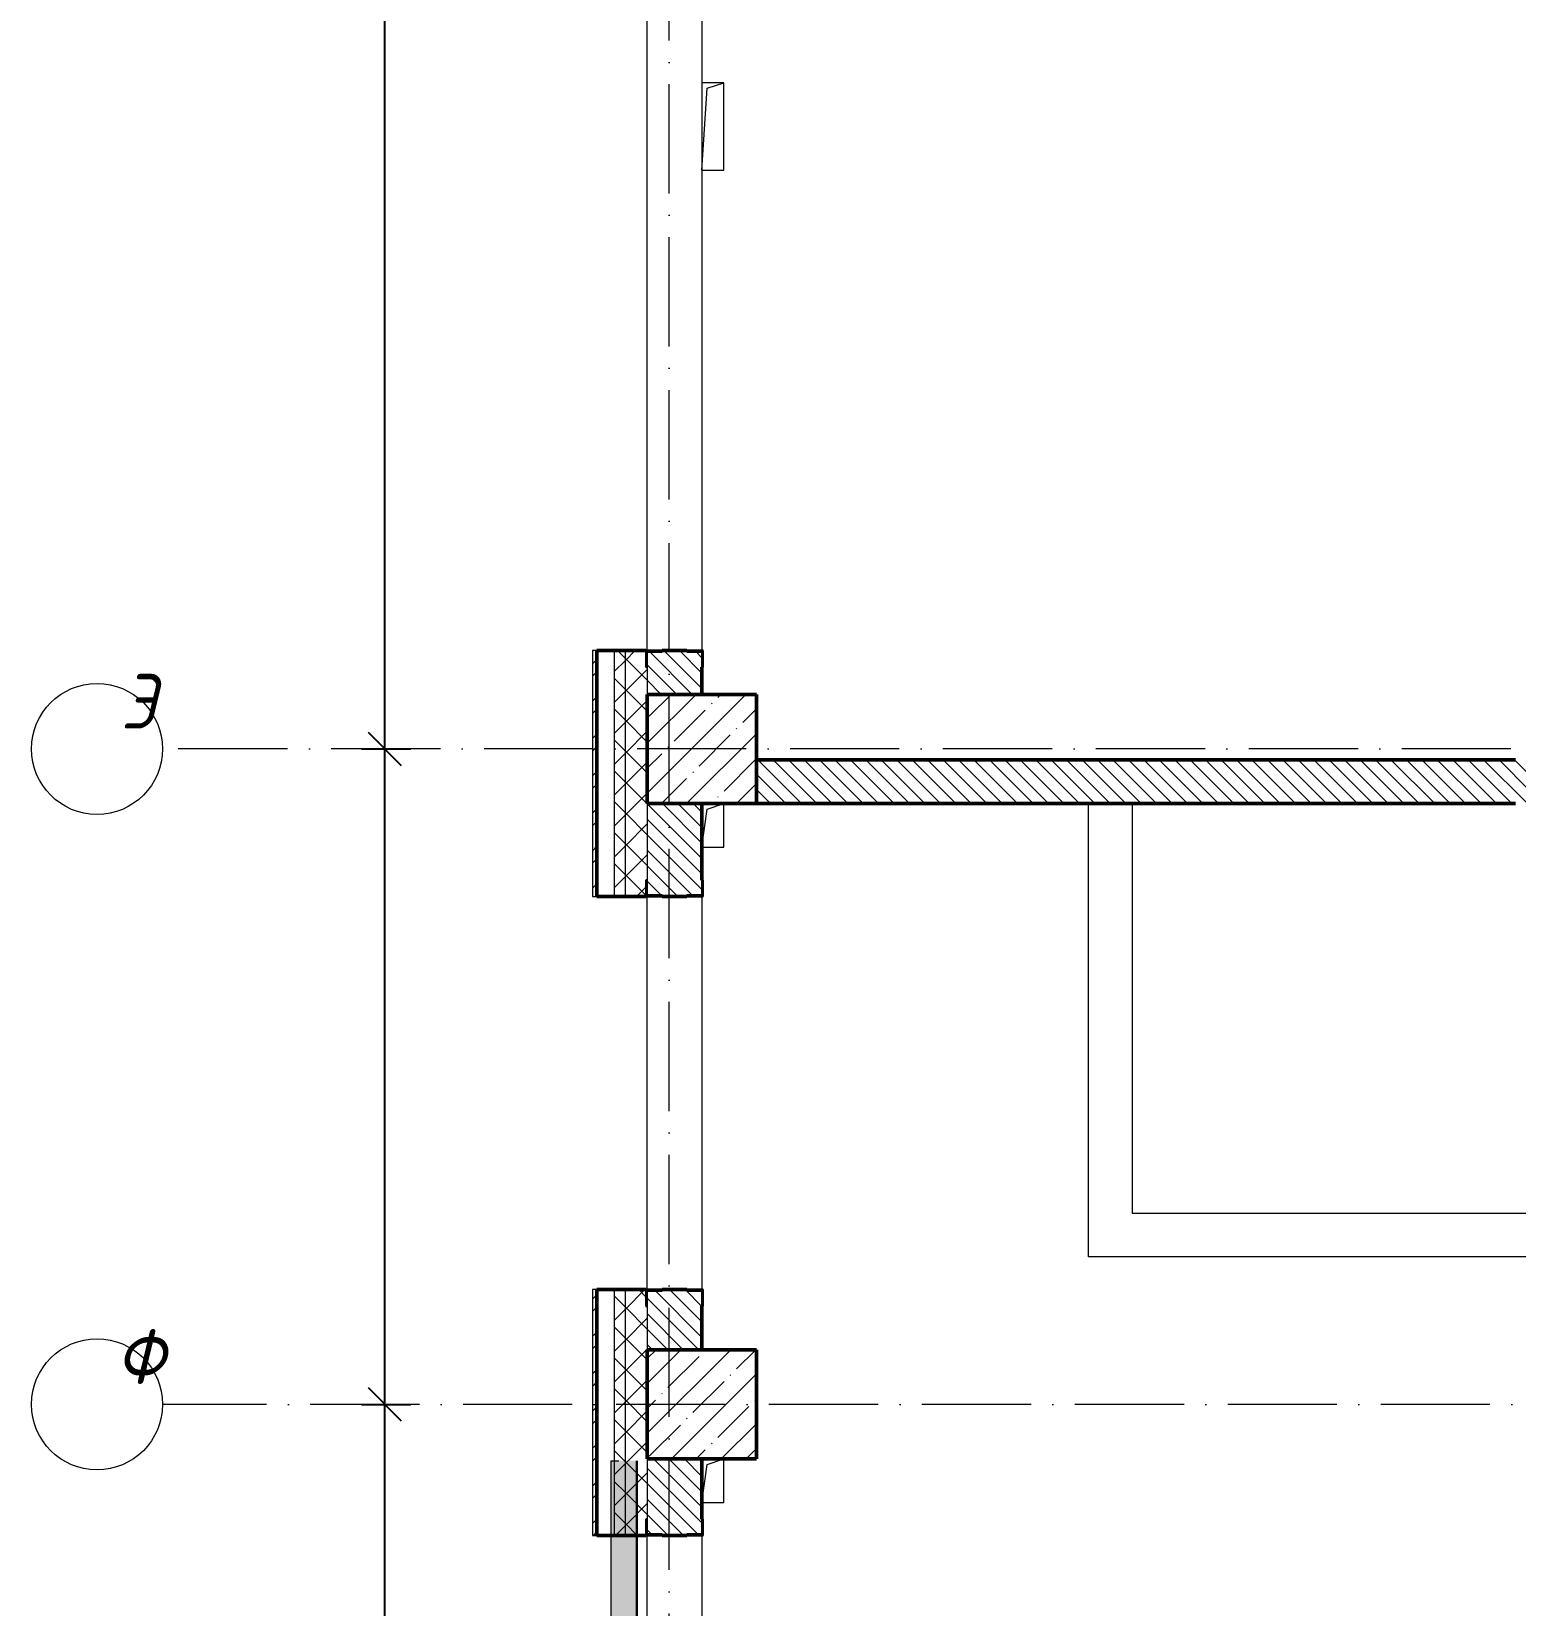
# Model space of a CAD drawing. Header units: millimetres. Extents: x -401725 to 250493, y 305116 to 802890.
# Drawn here: x -20928 to -14134, y 345103 to 352308 of the extents above; entities that cross this region are included whole.
import ezdxf

# ---------------------------------------------------------------- set-up
doc = ezdxf.new("R2010")
doc.units = ezdxf.units.MM
doc.linetypes.add('50_200_ШТРИХ_1Т_ш5_п1_п1_', pattern=[700, 500, -100, 0, -100])
for name, color, linetype, lineweight in [('A-____-____-DIMS', 7, 'Continuous', 9), ('A-GENM-____-MCUT', 7, 'Continuous', 25), ('A-GENM-____-OTLN', 7, 'Continuous', 9), ('A-GENM-____-OTLN-1', 7, 'Continuous', 25), ('A-GLAZ-____-OTLN', 7, 'Continuous', 9), ('A-WALL-____-MCUT-2', 7, 'Continuous', 50), ('A-WALL-____-MCUT-3', 7, 'Continuous', 9), ('A-WALL-____-OTLN', 7, 'Continuous', 9), ('A-WALL-____-PATT-1', 7, 'Continuous', 9), ('A-WALL-FNSH-MCUT-1', 7, 'Continuous', 9), ('I-WALL-____-OTLN', 7, 'Continuous', 9), ('S-COLS-____-MCUT', 7, 'Continuous', 50), ('S-COLS-____-OTLN', 7, 'Continuous', 9), ('S-GRID-____-IDEN', 7, 'Continuous', 9), ('S-GRID-____-OTLN-1', 7, '50_200_ШТРИХ_1Т_ш5_п1_п1_', 9)]:
    doc.layers.add(name, color=color, linetype=linetype, lineweight=lineweight)
doc.layers.add('A-GLAZ-____-OTLN-1', color=7, linetype='Continuous', lineweight=9, true_color=0xc0c0c0)
doc.styles.add('ISOCPEUR_I', font='isocpeui.ttf', dxfattribs={"width": 0.9, "height": 2.5})
doc.dimstyles.new('ISO-2_5_0_9К_БОЛЬШОЙ_ОСИ', dxfattribs={"dimscale": 304.8, "dimtxt": 248.995294, "dimasz": 0.492126, "dimexe": 0.393701, "dimexo": 0, "dimgap": 0, "dimtad": 1, "dimdec": 0, "dimzin": 0, "dimdsep": 46, "dimtxsty": 'ISOCPEUR_I', "dimblk1": 'OBLIQUE', "dimblk2": 'OBLIQUE', "dimsah": 1, "dimcen": 0.09, "dimdle": 0.393701, "dimazin": 0, "dimtfac": 1, "dimtdec": 4, "dimtix": 1, "dimtmove": 0, "dimatfit": 3, "dimfxl": 1, "dimtvp": 1, "dimtolj": 1, "dimtzin": 0, "dimarcsym": 2})
pattern_1 = [(135, (-15659.08, 310542.9), (-35.35534, -35.35534), [])]
pattern_2 = [(45, (-15659.08, 310542.9), (-70.71068, 70.71068), []), (135, (-15659.08, 310542.9), (-70.71068, -70.71068), [])]

# ---------------------------------------------------------------- blocks, each defined once
blk = doc.blocks.new('BSC_Колонна _Прямоугольная - 500х500-V48-АР1_План отверстий 2 этажа в осях 1-64_А-ГГ')
at = {"layer": 'S-COLS-____-OTLN'}
h = blk.add_hatch(dxfattribs=at)
h.set_pattern_fill('FP_77', color=256, style=0, pattern_type=2)
h.set_pattern_definition([(45, (2200, -35481.04), (-114.04925, 114.04925), []), (45, (2314.05, -35481.04), (-114.04925, 114.04925), [201.613, -40.323, 3.353, -36.97])])
h.paths.add_polyline_path([(-250, -250), (250, -250), (250, 250), (-250, 250)], flags=0)
at = {"layer": 'S-COLS-____-MCUT'}
for p, q in [((250, 250), (-250, 250)), ((-250, 250), (-250, -250)), ((250, -250), (250, 250)), ((-250, -250), (250, -250))]:
    blk.add_line(p, q, dxfattribs=at)
blk = doc.blocks.new('BSC_Колонна _Прямоугольная - 500х500-V101-АР1_План отверстий 2 этажа в осях 1-64_А-ГГ')
at = {"layer": 'S-COLS-____-OTLN'}
h = blk.add_hatch(dxfattribs=at)
h.set_pattern_fill('FP_130', color=256, style=0, pattern_type=2)
h.set_pattern_definition([(45, (2200, -38481.04), (-114.04925, 114.04925), []), (45, (2314.05, -38481.04), (-114.04925, 114.04925), [201.613, -40.323, 3.353, -36.97])])
h.paths.add_polyline_path([(-250, -250), (250, -250), (250, 250), (-250, 250), (-250, 94.6)], flags=0)
at = {"layer": 'S-COLS-____-MCUT'}
for p, q in [((250, 250), (-250, 250)), ((-250, 250), (-250, -250)), ((250, -250), (250, 250)), ((-250, -250), (250, -250))]:
    blk.add_line(p, q, dxfattribs=at)
blk = doc.blocks.new('Фахверк_СКБ_Уголок - 250_2700-27497298-АР1_План отверстий 2 этажа в осях 1-64_А-ГГ')
at = {"layer": 'A-GENM-____-MCUT'}
for p, q in [((200, 181), (125, 181)), ((125, 181), (125, 106)), ((131, 106), (131, 175)), ((131, 175), (200, 175)), ((200, 175), (200, 181)), ((125, 106), (131, 106)), ((131, -6), (125, -6)), ((125, -6), (125, -81)), ((131, -75), (131, -6)), ((125, -81), (200, -81)), ((200, -75), (131, -75)), ((200, -81), (200, -75))]:
    blk.add_line(p, q, dxfattribs=at)
blk = doc.blocks.new('AR_Отверстие прямоугольное _в плите_ - AR_Отверстие прямоугольное _в плите_-30510733-АР1_План отверстий 2 этажа в осях 1-64_А-ГГ')
at = {"layer": 'A-GENM-____-OTLN'}
for p, q in [((-50, -100), (-25, 75)), ((-25, 75), (50, 100)), ((50, -100), (50, 100)), ((-50, -100), (50, -100))]:
    blk.add_line(p, q, dxfattribs=at)
blk = doc.blocks.new('AR_Отверстие прямоугольное _в плите_ - AR_Отверстие прямоугольное _в плите_-V170-АР1_План отверстий 2 этажа в осях 1-64_А-ГГ')
at = {"layer": 'A-GENM-____-OTLN'}
for p, q in [((50, 200), (-50, 200)), ((-50, -200), (-25, 175)), ((-25, 175), (50, 200)), ((50, -200), (50, 200)), ((-50, -200), (50, -200))]:
    blk.add_line(p, q, dxfattribs=at)
blk = doc.blocks.new('Отлив_СКБ - Отлив витража_120_НВФ-31885689-АР1_План отверстий 2 этажа в осях 1-64_А-ГГ')
at = {"layer": 'A-GLAZ-____-OTLN-1'}
for points in [[(1800, 2), (1800, 120), (0, 120), (0, 2), (1103.1, 2)], [(1103.1, 0), (1800, 0), (1800, 2), (0, 2), (0, 0)]]:
    blk.add_hatch(color=256, dxfattribs=at).paths.add_polyline_path(points, flags=0)
at = {"layer": 'A-GLAZ-____-OTLN'}
for p, q in [((0, 83), (0, 120)), ((1800, 120), (0, 120)), ((1800, 120), (1800, 83)), ((0, 2), (1800, 2)), ((1800, 0), (0, 0))]:
    blk.add_line(p, q, dxfattribs=at)
blk = doc.blocks.new('Ось сетки - Круг_Ø6_00__ISO-2_5_0_9K_-25732049-АР1_План отверстий 2 этажа в осях 1-64_А-ГГ')
at = {"layer": 'S-GRID-____-IDEN'}
blk.add_circle((0, 0), 3, dxfattribs=at)
blk = doc.blocks.new('_Oblique')
at = {"color": 0, "linetype": 'ByBlock', "lineweight": -2}
blk.add_line((-0.5, -0.5), (0.5, 0.5), dxfattribs=at)
blk = doc.blocks.new('*D9303')
at = {"layer": 'A-____-____-DIMS', "color": 0, "lineweight": -2, "transparency": 16777216}
for p, q in [((-19310.5, 342903.9), (-19310.5, 346143.9)), ((-19416.5, 346023.9), (-19190.5, 346023.9)), ((-19416.5, 343023.9), (-19190.5, 343023.9))]:
    blk.add_line(p, q, dxfattribs=at)
at = {"layer": 'Defpoints', "color": 0, "transparency": 16777216}
for p in [(-19416.5, 346023.9), (-19310.5, 346023.9), (-19416.5, 343023.9)]:
    blk.add_point(p, dxfattribs=at)
at = {"layer": 'A-____-____-DIMS', "color": 0, "lineweight": -2, "transparency": 16777216, "xscale": 150, "yscale": 150, "zscale": 150}
for p, rotation in [((-19310.5, 346023.9), 90), ((-19310.5, 343023.9), 270)]:
    blk.add_blockref('_Oblique', p, dxfattribs=dict(at, rotation=rotation))
at = {"layer": 'A-____-____-DIMS', "color": 0, "transparency": 16777216, "insert": (-19311.7, 344523.9), "char_height": 2.5, "width": 758.478, "attachment_point": 5, "rotation": 90, "style": 'ISOCPEUR_I'}
blk.add_mtext('\\A1;3000', dxfattribs=at)
blk = doc.blocks.new('*D9304')
at = {"layer": 'A-____-____-DIMS', "color": 0, "lineweight": -2, "transparency": 16777216}
for p, q in [((-19310.5, 345903.9), (-19310.5, 349143.9)), ((-19416.5, 349023.9), (-19190.5, 349023.9)), ((-19416.5, 346023.9), (-19190.5, 346023.9))]:
    blk.add_line(p, q, dxfattribs=at)
at = {"layer": 'Defpoints', "color": 0, "transparency": 16777216}
for p in [(-19416.5, 349023.9), (-19310.5, 349023.9), (-19416.5, 346023.9)]:
    blk.add_point(p, dxfattribs=at)
at = {"layer": 'A-____-____-DIMS', "color": 0, "lineweight": -2, "transparency": 16777216, "xscale": 150, "yscale": 150, "zscale": 150}
for p, rotation in [((-19310.5, 349023.9), 90), ((-19310.5, 346023.9), 270)]:
    blk.add_blockref('_Oblique', p, dxfattribs=dict(at, rotation=rotation))
at = {"layer": 'A-____-____-DIMS', "color": 0, "transparency": 16777216, "insert": (-19311.7, 347523.9), "char_height": 2.5, "width": 758.478, "attachment_point": 5, "rotation": 90, "style": 'ISOCPEUR_I'}
blk.add_mtext('\\A1;3000', dxfattribs=at)
blk = doc.blocks.new('*D9305')
at = {"layer": 'A-____-____-DIMS', "color": 0, "lineweight": -2, "transparency": 16777216}
for p, q in [((-19310.5, 348903.9), (-19310.5, 354643.9)), ((-19416.5, 354523.9), (-19190.5, 354523.9)), ((-19416.5, 349023.9), (-19190.5, 349023.9))]:
    blk.add_line(p, q, dxfattribs=at)
at = {"layer": 'Defpoints', "color": 0, "transparency": 16777216}
for p in [(-19416.5, 354523.9), (-19310.5, 354523.9), (-19416.5, 349023.9)]:
    blk.add_point(p, dxfattribs=at)
at = {"layer": 'A-____-____-DIMS', "color": 0, "lineweight": -2, "transparency": 16777216, "xscale": 150, "yscale": 150, "zscale": 150}
for p, rotation in [((-19310.5, 354523.9), 90), ((-19310.5, 349023.9), 270)]:
    blk.add_blockref('_Oblique', p, dxfattribs=dict(at, rotation=rotation))
at = {"layer": 'A-____-____-DIMS', "color": 0, "transparency": 16777216, "insert": (-19311.7, 351773.9), "char_height": 2.5, "width": 758.478, "attachment_point": 5, "rotation": 90, "style": 'ISOCPEUR_I'}
blk.add_mtext('\\A1;5500', dxfattribs=at)

msp = doc.modelspace()

# ---------------------------------------------------------------- hatches: boundary and pattern name
at = {"layer": 'A-WALL-____-PATT-1'}
h = msp.add_hatch(dxfattribs=at)
h.set_pattern_fill('FP_3', color=256, style=0, pattern_type=2)
h.set_pattern_definition([(45, (-15659.08, 310542.9), (-85.5366, 85.5366), []), (45, (-15602.06, 310542.9), (-85.5366, 85.5366), [])])
h.paths.add_polyline_path([(-18339.0813, 342603.9433), (-18339.0813, 343623.9433), (-18359.0813, 343623.9433), (-18359.0813, 342603.9433)], flags=0)
h.paths.add_polyline_path([(-18359.0813, 345423.9433), (-18339.0813, 345423.9433), (-18339.0813, 346548.9433), (-18359.0813, 346548.9433), (-18359.0813, 345678.5697)], flags=0)
h.paths.add_polyline_path([(-18339.0813, 348348.9433), (-18339.0813, 349473.9433), (-18359.0813, 349473.9433), (-18359.0813, 348348.9433)], flags=0)
h.paths.add_polyline_path([(-18339.0813, 354273.9433), (-18339.0813, 355473.9433), (-18359.0813, 355473.9433), (-18359.0813, 354273.9433)], flags=0)
h.paths.add_polyline_path([(-18359.0813, 357273.9433), (-18339.0813, 357273.9433), (-18339.0813, 358523.9433), (-18359.0813, 358523.9433), (-18359.0813, 357718.4856)], flags=0)
h = msp.add_hatch(dxfattribs=at)
h.set_pattern_fill('FP_1', color=256, style=0, pattern_type=2)
h.set_pattern_definition(pattern_2)
h.paths.add_polyline_path([(-18209.0813, 342773.9433), (-18209.0813, 343623.9433), (-18259.0813, 343623.9433), (-18259.0813, 342773.9433)], flags=0)
h.paths.add_polyline_path([(-18209.0813, 345423.9433), (-18209.0813, 346548.9433), (-18259.0813, 346548.9433), (-18259.0813, 345423.9433)], flags=0)
h.paths.add_polyline_path([(-18209.0813, 348348.9433), (-18209.0813, 349473.9433), (-18259.0813, 349473.9433), (-18259.0813, 348348.9433)], flags=0)
h.paths.add_polyline_path([(-18209.0813, 354273.9433), (-18209.0813, 355473.9433), (-18259.0813, 355473.9433), (-18259.0813, 354273.9433)], flags=0)
h.paths.add_polyline_path([(-18209.0813, 357273.9433), (-18209.0813, 358423.9433), (-18259.0813, 358423.9433), (-18259.0813, 357273.9433)], flags=0)
h = msp.add_hatch(dxfattribs=at)
h.set_pattern_fill('FP_1', color=256, style=0, pattern_type=2)
h.set_pattern_definition(pattern_2)
h.paths.add_polyline_path([(-18109.0813, 342773.9433), (-18109.0813, 343548.9433), (-18115.0813, 343548.9433), (-18115.0813, 343623.9433), (-18209.0813, 343623.9433), (-18209.0813, 342773.9433)], flags=0)
h.paths.add_polyline_path([(-18209.0813, 345423.9433), (-18115.0813, 345423.9433), (-18115.0813, 345498.9433), (-18109.0813, 345498.9433), (-18109.0813, 346473.9433), (-18115.0813, 346473.9433), (-18115.0813, 346548.9433), (-18209.0813, 346548.9433), (-18209.0813, 345678.5697)], flags=0)
h.paths.add_polyline_path([(-18209.0813, 348348.9433), (-18115.0813, 348348.9433), (-18115.0813, 348423.9433), (-18109.0813, 348423.9433), (-18109.0813, 349398.9433), (-18115.0813, 349398.9433), (-18115.0813, 349473.9433), (-18209.0813, 349473.9433), (-18209.0813, 348354.9433)], flags=0)
h.paths.add_polyline_path([(-18109.0813, 354273.9433), (-18109.0813, 355398.9433), (-18115.0813, 355398.9433), (-18115.0813, 355473.9433), (-18209.0813, 355473.9433), (-18209.0813, 354273.9433)], flags=0)
h.paths.add_polyline_path([(-18209.0813, 357273.9433), (-18115.0813, 357273.9433), (-18115.0813, 357348.9433), (-18109.0813, 357348.9433), (-18109.0813, 358373.9433), (-18209.0813, 358373.9433), (-18209.0813, 357718.4856)], flags=0)
h = msp.add_hatch(dxfattribs=at)
h.set_pattern_fill('FP_6', color=256, style=0, pattern_type=2)
h.set_pattern_definition(pattern_1)
h.paths.add_polyline_path([(-17915.0813, 349273.9433), (-17859.0813, 349273.9433), (-17859.0813, 349467.9433), (-17928.0813, 349467.9433), (-17928.0813, 349473.9433), (-18040.0813, 349473.9433), (-18040.0813, 349467.9433), (-18109.0813, 349467.9433), (-18109.0813, 349273.9433)], flags=0)
h = msp.add_hatch(dxfattribs=at)
h.set_pattern_fill('FP_6', color=256, style=0, pattern_type=2)
h.set_pattern_definition(pattern_1)
h.paths.add_polyline_path([(-10709.0813, 348773.9433), (-10559.0813, 348773.9433), (-10559.0813, 348973.9433), (-14059.0813, 348973.9433), (-14059.0813, 348904.9433), (-14065.0813, 348904.9433), (-14065.0813, 348973.9433), (-17609.0813, 348973.9433), (-17609.0813, 348773.9433), (-14065.0813, 348773.9433), (-14065.0813, 348842.9433), (-14059.0813, 348842.9433), (-14059.0813, 348773.9433), (-10809.0813, 348773.9433)], flags=0)
h = msp.add_hatch(dxfattribs=at)
h.set_pattern_fill('FP_6', color=256, style=0, pattern_type=2)
h.set_pattern_definition(pattern_1)
h.paths.add_polyline_path([(-17859.0813, 346273.9433), (-17859.0813, 346542.9433), (-17928.0813, 346542.9433), (-17928.0813, 346548.9433), (-18040.0813, 346548.9433), (-18040.0813, 346542.9433), (-18109.0813, 346542.9433), (-18109.0813, 346273.9433)], flags=0)
h.paths.add_polyline_path([(-17928.0813, 348348.9433), (-17928.0813, 348354.9433), (-17859.0813, 348354.9433), (-17859.0813, 348773.9433), (-18109.0813, 348773.9433), (-18109.0813, 348354.9433), (-18040.0813, 348354.9433), (-18040.0813, 348348.9433)], flags=0)
h = msp.add_hatch(dxfattribs=at)
h.set_pattern_fill('FP_6', color=256, style=0, pattern_type=2)
h.set_pattern_definition(pattern_1)
h.paths.add_polyline_path([(-17859.0813, 343273.9433), (-17859.0813, 343617.9433), (-17928.0813, 343617.9433), (-17928.0813, 343623.9433), (-18040.0813, 343623.9433), (-18040.0813, 343617.9433), (-18109.0813, 343617.9433), (-18109.0813, 343273.9433)], flags=0)
h.paths.add_polyline_path([(-17928.0813, 345423.9433), (-17928.0813, 345429.9433), (-17859.0813, 345429.9433), (-17859.0813, 345773.9433), (-18109.0813, 345773.9433), (-18109.0813, 345429.9433), (-18040.0813, 345429.9433), (-18040.0813, 345423.9433)], flags=0)

# ---------------------------------------------------------------- linework, layer by layer
at = {"layer": 'A-WALL-____-MCUT-2'}
for p, q in [((-18115.0813, 349473.9433), (-18339.0813, 349473.9433)), ((-18339.0813, 349473.9433), (-18339.0813, 348348.9433)), ((-17928.0813, 349473.9433), (-18040.0813, 349473.9433)), ((-17859.0813, 349273.9433), (-17859.0813, 349398.9433)), ((-14134.0813, 348973.9433), (-17609.0813, 348973.9433)), ((-17859.0813, 348423.9433), (-17859.0813, 348773.9433)), ((-17609.0813, 348773.9433), (-14134.0813, 348773.9433)), ((-18339.0813, 348348.9433), (-18115.0813, 348348.9433)), ((-18040.0813, 348348.9433), (-17928.0813, 348348.9433)), ((-18115.0813, 346548.9433), (-18339.0813, 346548.9433)), ((-18339.0813, 346548.9433), (-18339.0813, 345423.9433)), ((-17928.0813, 346548.9433), (-18040.0813, 346548.9433)), ((-17859.0813, 346273.9433), (-17859.0813, 346473.9433)), ((-17859.0813, 345498.9433), (-17859.0813, 345773.9433)), ((-18339.0813, 345423.9433), (-18115.0813, 345423.9433)), ((-18040.0813, 345423.9433), (-17928.0813, 345423.9433))]:
    msp.add_line(p, q, dxfattribs=at)
at = {"layer": 'A-WALL-____-MCUT-3'}
for p, q in [((-18259.0813, 348348.9433), (-18259.0813, 349473.9433)), ((-18209.0813, 348348.9433), (-18209.0813, 349473.9433)), ((-18109.0813, 349398.9433), (-18109.0813, 349273.9433)), ((-18109.0813, 348773.9433), (-18109.0813, 348423.9433)), ((-18259.0813, 345423.9433), (-18259.0813, 346548.9433)), ((-18209.0813, 345423.9433), (-18209.0813, 346548.9433)), ((-18109.0813, 346473.9433), (-18109.0813, 346273.9433)), ((-18109.0813, 345773.9433), (-18109.0813, 345498.9433))]:
    msp.add_line(p, q, dxfattribs=at)
at = {"layer": 'A-WALL-____-OTLN'}
for p, q in [((-18109.0813, 349473.9433), (-18109.0813, 354273.9433)), ((-17859.0813, 354273.9433), (-17859.0813, 349473.9433)), ((-18109.0813, 346548.9433), (-18109.0813, 348348.9433)), ((-17859.0813, 348348.9433), (-17859.0813, 346548.9433)), ((-18109.0813, 343623.9433), (-18109.0813, 345423.9433)), ((-17859.0813, 345423.9433), (-17859.0813, 343623.9433))]:
    msp.add_line(p, q, dxfattribs=at)
at = {"layer": 'A-WALL-FNSH-MCUT-1'}
for p, q in [((-18359.0813, 349473.9433), (-18359.0813, 348348.9433)), ((-18339.0813, 349473.9433), (-18359.0813, 349473.9433)), ((-18359.0813, 348348.9433), (-18339.0813, 348348.9433)), ((-18359.0813, 346548.9433), (-18359.0813, 345423.9433)), ((-18339.0813, 346548.9433), (-18359.0813, 346548.9433)), ((-18359.0813, 345423.9433), (-18339.0813, 345423.9433))]:
    msp.add_line(p, q, dxfattribs=at)
at = {"layer": 'I-WALL-____-OTLN'}
for p, q in [((-16089.0813, 346698.9433), (-16089.0813, 348773.9433)), ((-15889.0813, 348773.9433), (-15889.0813, 346898.9433)), ((-15889.0813, 346898.9433), (-10809.0813, 346898.9433)), ((-10809.0813, 346698.9433), (-16089.0813, 346698.9433))]:
    msp.add_line(p, q, dxfattribs=at)
at = {"layer": 'S-GRID-____-OTLN-1'}
for p, q in [((-18009.0813, 306060.2949), (-18009.0813, 360423.8609)), ((11048.6579, 349023.9433), (-20327.8515, 349023.9433)), ((-9350.5954, 346023.9433), (-20327.8515, 346023.9433))]:
    msp.add_line(p, q, dxfattribs=at)

# ---------------------------------------------------------------- block references
at = {"layer": 'A-GENM-____-OTLN'}
for name, p in [('AR_Отверстие прямоугольное _в плите_ - AR_Отверстие прямоугольное _в плите_-V170-АР1_План отверстий 2 этажа в осях 1-64_А-ГГ', (-17809.0813, 351873.9433)), ('AR_Отверстие прямоугольное _в плите_ - AR_Отверстие прямоугольное _в плите_-30510733-АР1_План отверстий 2 этажа в осях 1-64_А-ГГ', (-17809.0813, 348673.9433)), ('AR_Отверстие прямоугольное _в плите_ - AR_Отверстие прямоугольное _в плите_-30510733-АР1_План отверстий 2 этажа в осях 1-64_А-ГГ', (-17809.0813, 345673.9433))]:
    msp.add_blockref(name, p, dxfattribs=at)
at = {"layer": 'A-GENM-____-OTLN-1'}
for p, rotation in [((-18034.0813, 349598.9433), 269.9999999999999), ((-17934.0813, 348223.9433), 89.99999999999991), ((-18034.0813, 346673.9433), 269.9999999999999), ((-17934.0813, 345298.9433), 89.99999999999991)]:
    msp.add_blockref('Фахверк_СКБ_Уголок - 250_2700-27497298-АР1_План отверстий 2 этажа в осях 1-64_А-ГГ', p, dxfattribs=dict(at, rotation=rotation))
at = {"layer": 'A-GLAZ-____-OTLN', "rotation": 90}
msp.add_blockref('Отлив_СКБ - Отлив витража_120_НВФ-31885689-АР1_План отверстий 2 этажа в осях 1-64_А-ГГ', (-18155.5663, 343965.553), dxfattribs=at)
at = {"layer": 'S-COLS-____-OTLN'}
for name, p in [('BSC_Колонна _Прямоугольная - 500х500-V101-АР1_План отверстий 2 этажа в осях 1-64_А-ГГ', (-17859.0813, 349023.9433)), ('BSC_Колонна _Прямоугольная - 500х500-V48-АР1_План отверстий 2 этажа в осях 1-64_А-ГГ', (-17859.0813, 346023.9433))]:
    msp.add_blockref(name, p, dxfattribs=at)
at = {"layer": 'S-GRID-____-IDEN', "xscale": 99.99999999999993, "yscale": 99.99999999999993, "zscale": 99.99999999999993}
for p, rotation in [((-20627.8515, 349023.9433), 89.99999999999982), ((-20627.8515, 346023.9433), 89.9999999999998)]:
    msp.add_blockref('Ось сетки - Круг_Ø6_00__ISO-2_5_0_9K_-25732049-АР1_План отверстий 2 этажа в осях 1-64_А-ГГ', p, dxfattribs=dict(at, rotation=rotation))

# ---------------------------------------------------------------- texts
at = {"layer": 'S-GRID-____-IDEN', "char_height": 250, "attachment_point": 1, "style": 'ISOCPEUR_I'}
for s, insert, width in [('\\fISOCPEUR|b0|i1|c204|p34|;\\W.9;Э', (-20519.0068, 349367.2728), 223.670812), ('\\fISOCPEUR|b0|i1|c204|p34|;\\W.9;Ф', (-20542.8568, 346367.2728), 281.392312)]:
    msp.add_mtext(s, dxfattribs=dict(at, insert=insert, width=width))

# ---------------------------------------------------------------- dimensions: what is measured, and where the dimension line sits
at = {"layer": 'A-____-____-DIMS'}
for base, p1, p2, override, picture, middle in [((-19310.4769, 354523.9433), (-19416.5429, 349023.9433), (-19416.5429, 354523.9433), {"dimpost": '<>', "dimfxl": 5500}, '*D9305', (-19311.7269, 351773.9433)), ((-19310.4769, 349023.9433), (-19416.5429, 346023.9433), (-19416.5429, 349023.9433), {"dimpost": '<>', "dimfxl": 3000}, '*D9304', (-19311.7269, 347523.9433)), ((-19310.4769, 346023.9433), (-19416.5429, 343023.9433), (-19416.5429, 346023.9433), {"dimpost": '<>', "dimfxl": 3000}, '*D9303', (-19311.7269, 344523.9433))]:
    dim = msp.add_linear_dim(base=base, p1=p1, p2=p2, angle=90, dimstyle='ISO-2_5_0_9К_БОЛЬШОЙ_ОСИ', override=override, dxfattribs=at)
    dim.commit()
    dim.dimension.update_dxf_attribs({"geometry": picture, "text_midpoint": middle})

doc.saveas('drawing.dxf')
